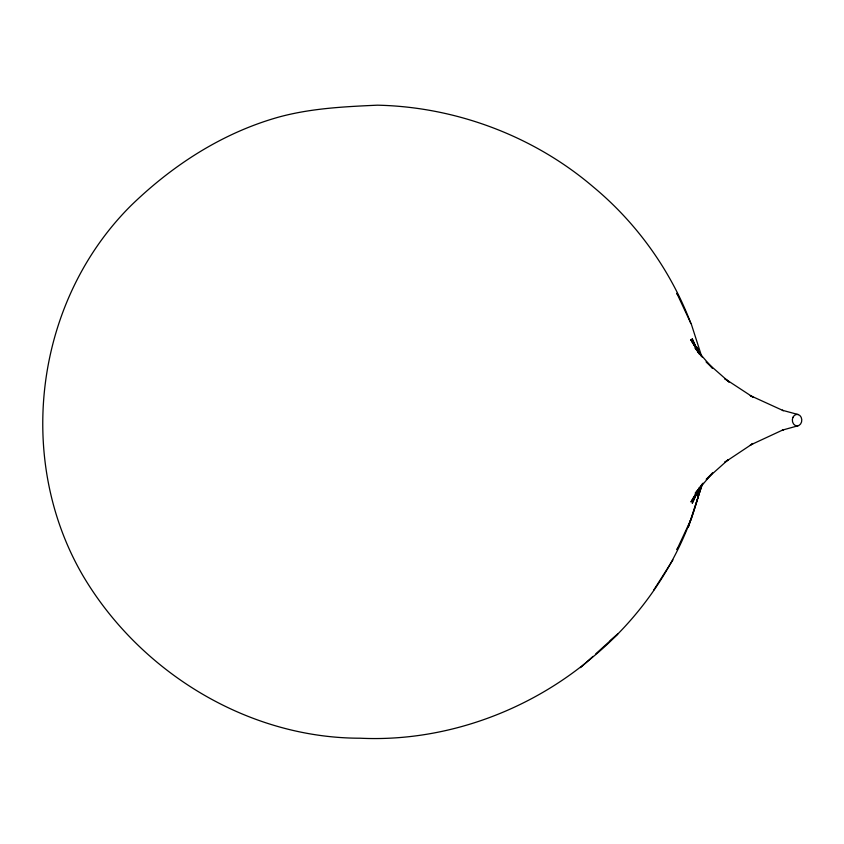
<?xml version="1.0" encoding="UTF-8"?>
<svg xmlns="http://www.w3.org/2000/svg" width="844" height="844" viewBox="0 0 844 844"><rect width="100%" height="100%" fill="white"/><g stroke="black" fill="none" stroke-linecap="round" stroke-linejoin="round"><path stroke-width="1.27" d="M701.607 486.83L702.071 484.34L691.595 518.153L676.93 549.602L677.816 547.809M699.665 487.632L697.26 495.017L699.497 487.832M697.26 495.017L699.539 487.758M698.853 494.394C681.572 557.62 643.624 614.738 593.343 656.579C529.589 711.228 444.398 742.192 360.219 738.215C247.45 738.205 139.724 671.845 82.87 575.545C14.812 458.735 35.026 301.034 130.968 205.619C172.746 165.002 223.038 132.508 279.522 116.873C311.51 108.264 344.479 106.671 377.395 105.183C455.654 106.808 533.556 135.958 593.142 186.809C636.703 222.9 670.758 270.47 690.835 323.347M699.243 493.17L701.079 487.779L688.176 527.437L690.919 519.524M698.843 488.486L692.228 503.256L699.655 487.442L690.972 501.927L698.885 488.771M653.794 589.998L672.942 559.91M695.635 494.236L703.041 483.201L695.213 493.307L712.589 472.925L706.249 479.308L728.319 459.579L724.669 462.343L752.985 443.501L750.337 445.052L783.38 429.702L782.325 430.134L798.287 425.703M610.096 640.902L617.787 633.928L595.832 653.794M580.545 667.625L592.942 656.421M798.287 414.573L782.304 410.258L783.359 410.69L750.284 395.583L752.943 397.134L724.595 378.545L729.121 382.058L706.143 361.823L712.505 368.216L695.097 348.097L701.375 356.179M702.208 357.118L690.856 339.742L698.885 353.119M690.856 339.742L698.769 352.845M677.679 294.989L676.825 293.301L691.489 324.645L701.533 355.968M699.56 354.227L692.112 338.687L698.748 353.457M699.581 354.406L697.165 347.222L699.138 353.509M792.98 417.252A5.76 4.726 90 0 0 797.063 425.903A5.76 4.726 90 0 0 801.167 417.263A5.76 4.726 90 0 0 792.98 417.252"/></g></svg>
